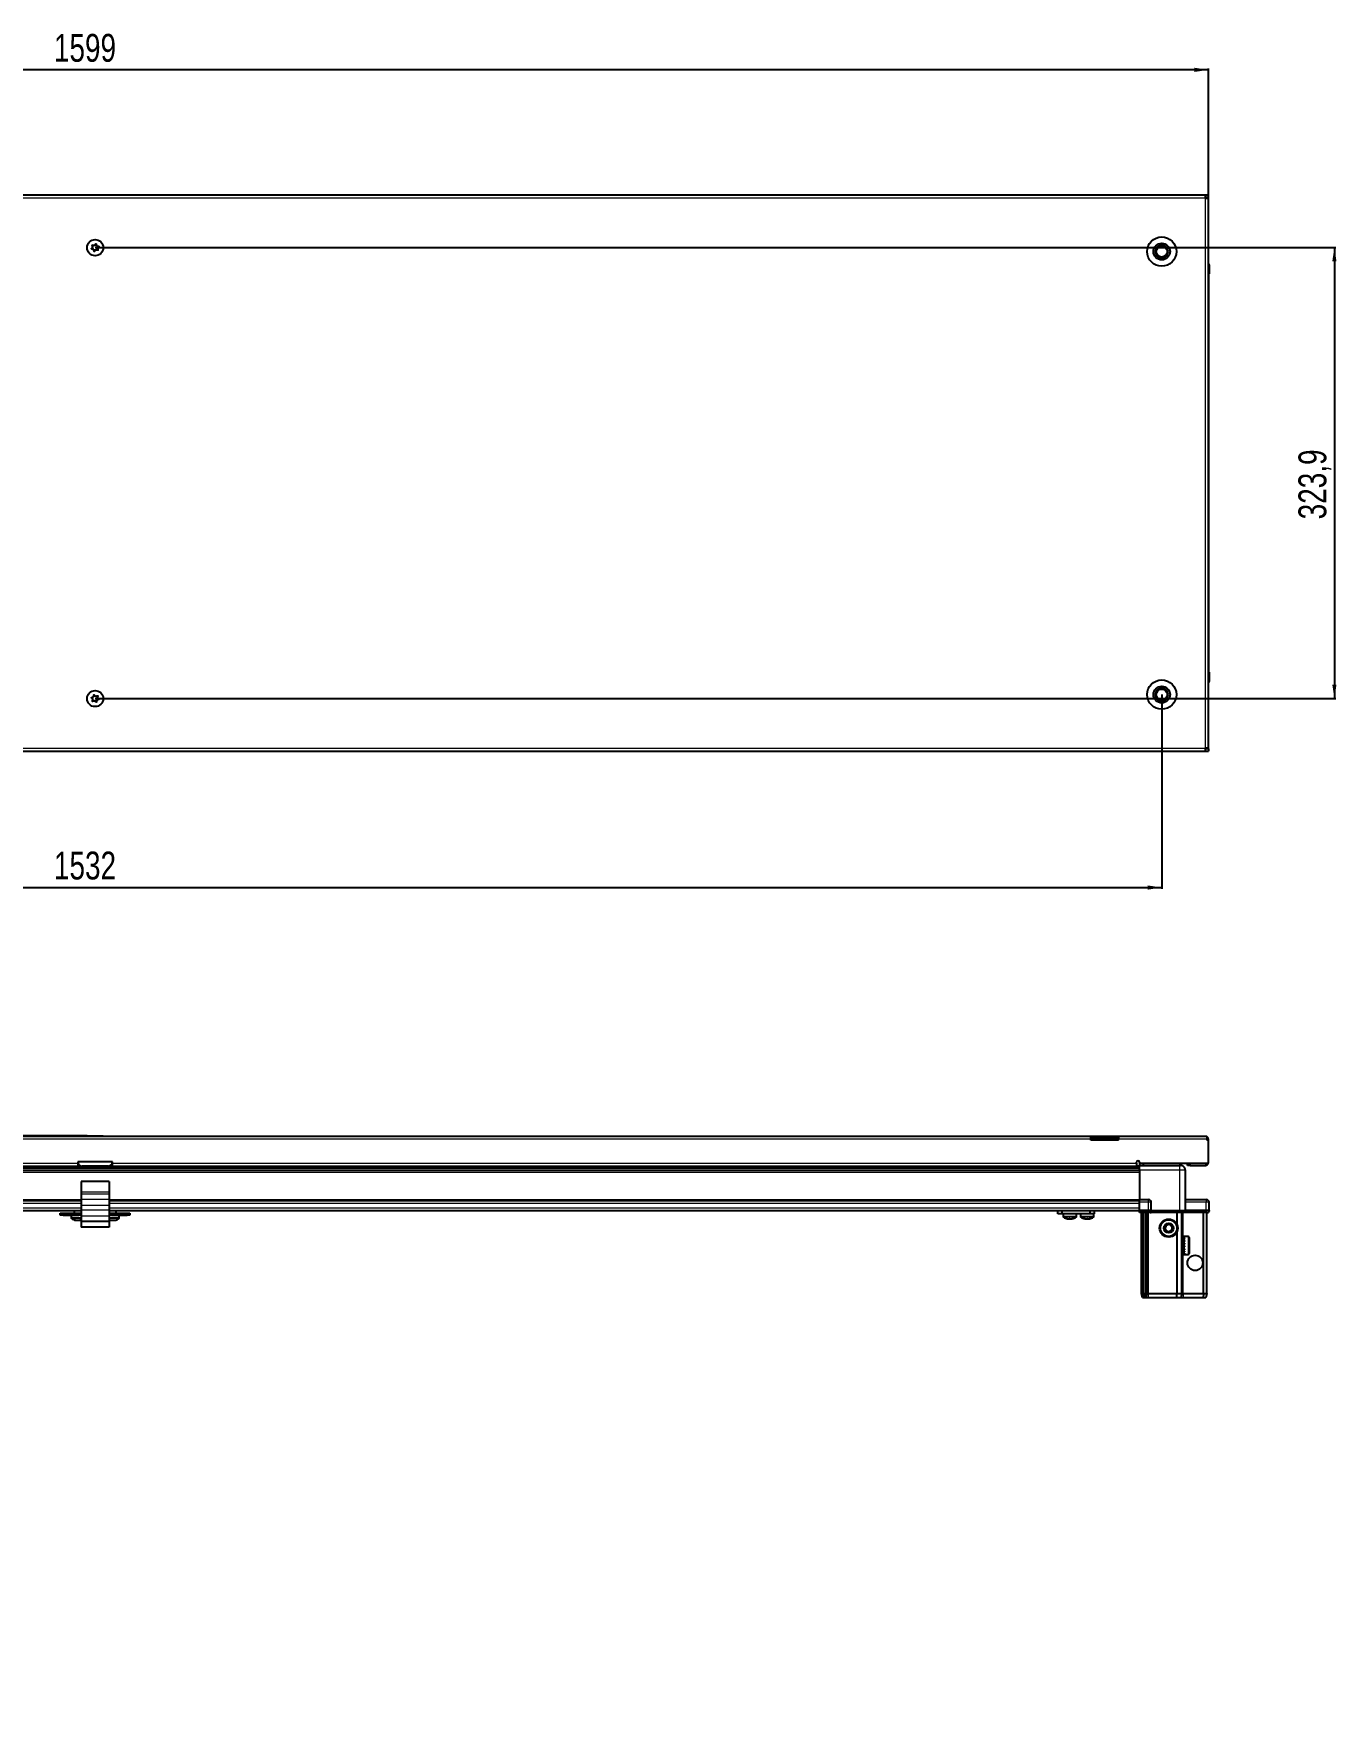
# Model space of a CAD drawing. Header units: millimetres. Extents: x 1132 to 6666, y -642 to 1838.
# Drawn here: x 2068 to 3004, y 560 to 1763 of the extents above; entities that cross this region are included whole.
import ezdxf

# ---------------------------------------------------------------- set-up
doc = ezdxf.new("R2010")
doc.units = ezdxf.units.MM
doc.layers.add('FORMAT', color=7, linetype='Continuous')
doc.styles.add('SLDTEXTSTYLE0', font='TXT', dxfattribs={"width": 0.75})
doc.dimstyles.new('SLDDIMSTYLE0', dxfattribs={"dimtxt": 20, "dimasz": 10, "dimexe": 0, "dimexo": 0.0625, "dimgap": 5, "dimtad": 2, "dimdec": 1, "dimrnd": 1e-09, "dimzin": 12, "dimdsep": 46, "dimtxsty": 'SLDTEXTSTYLE0', "dimsah": 1, "dimcen": 0.09, "dimadec": 0, "dimazin": 3, "dimtfac": 1, "dimtofl": 0, "dimtmove": 0, "dimatfit": 3, "dimfxl": 0, "dimfrac": 2, "dimtolj": 1, "dimtzin": 12, "dimarcsym": 0})

# ---------------------------------------------------------------- blocks, each defined once
blk = doc.blocks.new('_D_1')
at = {"layer": 'FORMAT'}
for p, q in [((1313, 1646.6), (1313, 1737.6)), ((2912, 1736.6), (1313, 1736.6)), ((2912, 1646.6), (2912, 1737.6))]:
    blk.add_line(p, q, dxfattribs=at)
for points in [[(1313, 1736.6), (1323, 1735.1), (1323, 1738.1)], [(2912, 1736.6), (2902, 1738.1), (2902, 1735.1)]]:
    blk.add_solid(points, dxfattribs=at)
at = {"layer": 'FORMAT', "insert": (2082.9, 1762.4), "char_height": 20, "attachment_point": 1, "style": 'SLDTEXTSTYLE0'}
blk.add_mtext('1599', dxfattribs=at)
blk = doc.blocks.new('_D_2')
at = {"layer": 'FORMAT'}
for p, q in [((1346.5, 1288.1), (1346.5, 1148.6)), ((2878.5, 1288.1), (2878.5, 1148.6)), ((1346.5, 1149.6), (2878.5, 1149.6))]:
    blk.add_line(p, q, dxfattribs=at)
for points in [[(1346.5, 1149.6), (1356.5, 1148.1), (1356.5, 1151.1)], [(2878.5, 1149.6), (2868.5, 1151.1), (2868.5, 1148.1)]]:
    blk.add_solid(points, dxfattribs=at)
at = {"layer": 'FORMAT', "insert": (2082.9, 1175.4), "char_height": 20, "attachment_point": 1, "style": 'SLDTEXTSTYLE0'}
blk.add_mtext('1532', dxfattribs=at)
blk = doc.blocks.new('_D_3')
at = {"layer": 'FORMAT'}
for p, q in [((2112.5, 1609.1), (3003.5, 1609.1)), ((3002.5, 1609.1), (3002.5, 1285.3)), ((2112.5, 1285.3), (3003.5, 1285.3))]:
    blk.add_line(p, q, dxfattribs=at)
for points in [[(3002.5, 1609.1), (3001, 1599.1), (3004, 1599.1)], [(3002.5, 1285.3), (3004, 1295.3), (3001, 1295.3)]]:
    blk.add_solid(points, dxfattribs=at)
at = {"layer": 'FORMAT', "insert": (2976.7, 1413.9), "char_height": 20, "attachment_point": 1, "rotation": 90, "style": 'SLDTEXTSTYLE0'}
blk.add_mtext('323,9', dxfattribs=at)
blk = doc.blocks.new('_D_9')
at = {"layer": 'FORMAT'}
for p, q in [((2106.7, 971.4), (1245.5, 971.4)), ((1246.5, 971.4), (1246.5, -635.6)), ((1315.1, -635.6), (1245.5, -635.6))]:
    blk.add_line(p, q, dxfattribs=at)
for points in [[(1246.5, 971.4), (1244.9, 961.4), (1248, 961.4)], [(1246.5, -635.6), (1248, -625.6), (1244.9, -625.6)]]:
    blk.add_solid(points, dxfattribs=at)
at = {"layer": 'FORMAT', "insert": (1220.7, 138.4), "char_height": 20, "attachment_point": 1, "rotation": 90, "style": 'SLDTEXTSTYLE0'}
blk.add_mtext('1607', dxfattribs=at)

msp = doc.modelspace()

# ---------------------------------------------------------------- linework, layer by layer
at = {"color": 7, "linetype": 'Continuous', "lineweight": 25}
for p, q in [((2909.89, 1646.6), (1315.09, 1646.6)), ((2909.89, 1644.5), (2909.89, 1646.6)), ((2911.99, 1646.6), (2909.89, 1646.6)), ((2909.89, 1645.1), (2911.99, 1645.1)), ((2909.89, 1644.5), (2911.99, 1644.5)), ((2911.99, 1645.1), (2911.99, 1646.6)), ((2911.99, 1644.5), (2911.99, 1645.1)), ((2911.99, 1249.7), (2911.99, 1644.5)), ((2911.99, 1597.93), (2911.99, 1597.93)), ((2911.99, 1590.1), (2912.49, 1590.1)), ((2912.34, 1304.1), (2912.34, 1590.1)), ((2912.49, 1596.6), (2912.49, 1590.1)), ((2912.49, 1590.1), (2912.49, 1596.6)), ((2912.49, 1590.1), (2912.49, 1590.1)), ((2912.49, 1590.1), (2912.49, 1590.1)), ((2911.99, 1304.1), (2912.49, 1304.1)), ((2912.49, 1304.1), (2912.49, 1304.1)), ((2912.49, 1297.6), (2912.49, 1304.1)), ((2912.49, 1304.1), (2912.49, 1297.6)), ((1315.09, 1247.6), (2909.89, 1247.6)), ((2909.89, 1247.6), (2909.89, 1249.7)), ((2911.99, 1249.7), (2909.89, 1249.7)), ((2911.99, 1249.1), (2909.89, 1249.1)), ((2909.89, 1247.6), (2911.99, 1247.6)), ((2911.99, 1249.1), (2911.99, 1249.7)), ((2911.99, 1249.1), (2911.99, 1247.6)), ((1397.49, 971.14), (2827.49, 971.14)), ((2106.7, 971.44), (2106.7, 971.14)), ((2106.7, 971.44), (2118.27, 971.44)), ((2118.27, 971.14), (2118.27, 971.44)), ((2827.49, 969.04), (2827.49, 971.14)), ((2827.49, 971.14), (2837.49, 971.14)), ((2837.49, 969.64), (2827.49, 969.64)), ((2827.49, 968.14), (2827.49, 969.04)), ((2847.49, 968.14), (2827.49, 968.14)), ((2837.49, 971.14), (2847.49, 971.14)), ((2847.49, 969.64), (2837.49, 969.64)), ((2847.49, 971.14), (2910.39, 971.14)), ((2847.49, 971.14), (2847.49, 969.04)), ((2847.49, 968.14), (2847.49, 969.04)), ((2910.99, 969.04), (2910.99, 968.14)), ((2910.99, 969.04), (2911.99, 969.04)), ((2911.99, 968.14), (2910.99, 968.14)), ((2911.99, 968.14), (2911.99, 969.04)), ((2911.99, 951.64), (2911.99, 968.14)), ((2124.99, 952.64), (2099.99, 952.64)), ((2099.99, 952.64), (2099.99, 951.74)), ((2099.99, 951.74), (2099.99, 949.64)), ((2124.99, 951.74), (2124.99, 952.64)), ((2124.99, 949.64), (2124.99, 951.74)), ((2860.49, 951.74), (2860.49, 952.49)), ((2860.49, 951.74), (2860.49, 949.64)), ((2862.49, 952.49), (2862.49, 951.64)), ((2862.49, 951.64), (2911.99, 951.64)), ((2862.49, 951.64), (2862.49, 950.14)), ((2862.49, 950.14), (2891.49, 950.14)), ((2865.24, 951.64), (2865.24, 950.14)), ((2891.74, 950.14), (2891.74, 951.64)), ((2896.99, 950.14), (2896.99, 951.64)), ((2898.99, 950.14), (2896.99, 950.14)), ((2898.99, 950.14), (2909.89, 950.14)), ((2862.49, 947.7), (1362.49, 947.7)), ((2862.49, 947.66), (1362.49, 947.66)), ((1364.49, 949.64), (2099.99, 949.64)), ((1388.61, 949.49), (2836.37, 949.49)), ((2122.49, 938.59), (2102.49, 938.59)), ((2102.49, 938.59), (2102.49, 930.86)), ((2121.99, 949.64), (2102.99, 949.64)), ((2122.49, 938.59), (2122.49, 930.86)), ((2124.99, 949.64), (2860.49, 949.64)), ((2830.99, 949.64), (2830.99, 949.49)), ((2831.1, 949.64), (2831.1, 949.49)), ((2831.28, 949.64), (2831.28, 949.49)), ((2831.79, 949.64), (2831.79, 949.49)), ((2832.18, 949.64), (2832.18, 949.49)), ((2833.04, 949.64), (2833.04, 949.49)), ((2833.6, 949.64), (2833.6, 949.49)), ((2834.72, 949.64), (2834.72, 949.49)), ((2835.4, 949.64), (2835.4, 949.49)), ((2836.37, 949.49), (2836.67, 949.49)), ((2836.67, 949.64), (2836.67, 949.49)), ((2836.67, 949.49), (2837.41, 949.49)), ((2836.67, 949.49), (2836.67, 949.49)), ((2836.93, 949.64), (2836.93, 949.49)), ((2837.41, 949.64), (2837.41, 949.49)), ((2837.41, 949.49), (2838.7, 949.49)), ((2838.61, 949.49), (2862.49, 949.49)), ((2838.7, 949.64), (2838.7, 949.49)), ((2838.79, 949.64), (2838.79, 949.49)), ((2839.42, 949.64), (2839.42, 949.49)), ((2840.62, 949.64), (2840.62, 949.49)), ((2841.24, 949.64), (2841.24, 949.49)), ((2842.22, 949.64), (2842.22, 949.49)), ((2842.7, 949.64), (2842.7, 949.49)), ((2843.37, 949.64), (2843.37, 949.49)), ((2843.64, 949.64), (2843.64, 949.49)), ((2843.94, 949.64), (2843.94, 949.49)), ((2843.99, 949.49), (2843.99, 949.64)), ((2843.99, 949.64), (2843.99, 949.49)), ((2862.49, 946.64), (2862.49, 925.64)), ((2895.49, 917.64), (2895.49, 946.64)), ((2102.49, 930.86), (2102.49, 929.42)), ((2102.49, 929.42), (2102.49, 925.65)), ((2122.49, 930.86), (2122.49, 929.42)), ((2122.49, 929.42), (2122.49, 925.65)), ((1362.49, 924.99), (2102.49, 924.99)), ((1362.49, 917.79), (2102.49, 917.79)), ((2087.49, 914.29), (2087.49, 915.79)), ((2087.49, 915.79), (2089.49, 915.79)), ((2089.49, 914.29), (2087.49, 914.29)), ((2089.49, 915.79), (2089.49, 914.29)), ((2089.49, 915.79), (2100.74, 915.79)), ((2089.49, 914.29), (2100.74, 914.29)), ((2095.24, 914.29), (2095.24, 912.39)), ((2097.49, 917.79), (2097.49, 915.79)), ((2100.74, 914.29), (2100.74, 915.79)), ((2100.74, 915.79), (2102.49, 915.79)), ((2102.49, 914.29), (2100.74, 914.29)), ((2102.49, 925.65), (2102.49, 921.33)), ((2102.49, 921.33), (2102.49, 918.1)), ((2102.49, 918.1), (2102.49, 913.77)), ((2122.49, 925.65), (2122.49, 921.33)), ((2122.49, 924.99), (2862.49, 924.99)), ((2122.49, 921.33), (2122.49, 918.1)), ((2122.49, 918.1), (2122.49, 913.77)), ((2122.49, 917.79), (2862.49, 917.79)), ((2122.49, 915.79), (2124.24, 915.79)), ((2124.24, 914.29), (2122.49, 914.29)), ((2124.24, 915.79), (2124.24, 914.29)), ((2124.24, 915.79), (2135.49, 915.79)), ((2124.24, 914.29), (2135.49, 914.29)), ((2127.49, 915.79), (2127.49, 917.79)), ((2129.74, 912.39), (2129.74, 914.29)), ((2135.49, 914.29), (2135.49, 915.79)), ((2135.49, 915.79), (2137.49, 915.79)), ((2137.49, 914.29), (2135.49, 914.29)), ((2137.49, 915.79), (2137.49, 914.29)), ((2803.84, 915.29), (2803.84, 917.79)), ((2806.84, 915.29), (2803.84, 915.29)), ((2806.84, 917.79), (2806.84, 915.29)), ((2827.04, 915.29), (2806.84, 915.29)), ((2807.69, 915.29), (2807.69, 913.39)), ((2817.19, 913.39), (2817.19, 915.29)), ((2817.24, 913.39), (2817.24, 915.29)), ((2820.19, 915.29), (2820.19, 913.39)), ((2827.04, 915.29), (2827.04, 917.79)), ((2830.04, 915.29), (2827.04, 915.29)), ((2829.69, 913.39), (2829.69, 915.29)), ((2830.04, 917.79), (2830.04, 915.29)), ((2862.49, 925.64), (2868.99, 925.64)), ((2862.49, 923.64), (2862.49, 925.64)), ((2862.49, 917.64), (2862.49, 923.64)), ((2862.49, 917.64), (2868.99, 917.64)), ((2862.49, 917.64), (2862.49, 917.31)), ((2862.49, 917.64), (2862.49, 917.64)), ((2868.99, 917.64), (2862.49, 917.64)), ((2862.49, 916.44), (2862.49, 917.31)), ((2862.49, 917.31), (2862.49, 917.31)), ((2862.49, 917.31), (2868.99, 917.31)), ((2870.31, 916.44), (2862.49, 916.44)), ((2863.99, 858.14), (2863.99, 916.44)), ((2865.49, 858.14), (2865.49, 916.44)), ((2866.99, 858.14), (2866.99, 916.44)), ((2867.99, 858.14), (2867.99, 916.44)), ((2870.99, 917.64), (2868.99, 917.64)), ((2870.31, 916.44), (2870.99, 916.44)), ((2870.99, 917.64), (2870.99, 923.64)), ((2870.99, 917.64), (2870.99, 916.44)), ((2870.99, 917.64), (2871.19, 917.64)), ((2871.19, 916.44), (2870.99, 916.44)), ((2871.19, 917.64), (2891.49, 917.64)), ((2891.49, 916.44), (2871.19, 916.44)), ((2889.49, 907.64), (2889.49, 916.44)), ((2891.49, 917.64), (2895.49, 917.64)), ((2895.49, 916.44), (2891.49, 916.44)), ((2892.99, 858.14), (2892.99, 916.44)), ((2895.49, 925.64), (2910.49, 925.64)), ((2895.49, 917.64), (2895.49, 916.44)), ((2895.49, 917.64), (2895.69, 917.64)), ((2895.69, 916.44), (2895.49, 916.44)), ((2895.69, 917.64), (2910.49, 917.64)), ((2910.49, 917.64), (2895.69, 917.64)), ((2910.49, 916.44), (2895.69, 916.44)), ((2908.49, 858.14), (2908.49, 916.44)), ((2912.49, 917.64), (2910.49, 917.64)), ((2910.49, 916.44), (2911.99, 916.44)), ((2910.99, 858.14), (2910.99, 916.44)), ((2911.99, 916.44), (2912.49, 917.31)), ((2912.49, 917.64), (2912.49, 923.64)), ((2912.49, 917.64), (2912.49, 917.31)), ((2102.49, 913.77), (2102.49, 909.79)), ((2122.49, 909.79), (2102.49, 909.79)), ((2102.49, 909.79), (2102.49, 905.79)), ((2122.49, 905.79), (2102.49, 905.79)), ((2122.49, 913.77), (2122.49, 909.79)), ((2122.49, 910.99), (2122.74, 910.91)), ((2122.49, 909.79), (2122.49, 905.79)), ((2889.49, 858.14), (2889.49, 902.64)), ((2893.02, 896.64), (2892.99, 896.64)), ((2893.5, 895.95), (2893.02, 896.64)), ((2893.02, 896.64), (2893.02, 895.6)), ((2893.02, 895.6), (2893.02, 888.64)), ((2893.99, 896.64), (2893.5, 895.95)), ((2893.5, 895.95), (2893.5, 895.09)), ((2893.5, 895.09), (2893.5, 889.33)), ((2893.99, 896.64), (2893.99, 895.6)), ((2893.99, 895.6), (2893.99, 888.64)), ((2894.49, 897.04), (2894.39, 897.04)), ((2894.39, 897.04), (2894.39, 888.24)), ((2897.39, 899.14), (2894.49, 899.14)), ((2894.49, 899.14), (2894.49, 899.13)), ((2894.99, 899.13), (2894.49, 899.13)), ((2894.49, 899.13), (2894.49, 899.05)), ((2894.49, 899.05), (2894.49, 898.71)), ((2894.99, 899.05), (2894.49, 899.05)), ((2894.99, 898.71), (2894.49, 898.71)), ((2894.49, 898.71), (2894.49, 898.4)), ((2894.49, 898.4), (2894.49, 897.69)), ((2894.99, 898.4), (2894.49, 898.4)), ((2894.99, 897.69), (2894.49, 897.69)), ((2894.49, 897.69), (2894.49, 897.19)), ((2894.49, 897.19), (2894.49, 896.18)), ((2894.99, 897.19), (2894.49, 897.19)), ((2894.99, 896.18), (2894.49, 896.18)), ((2894.49, 896.18), (2894.49, 895.53)), ((2894.49, 895.53), (2894.49, 894.32)), ((2894.99, 895.53), (2894.49, 895.53)), ((2894.99, 894.32), (2894.49, 894.32)), ((2894.49, 894.32), (2894.49, 893.78)), ((2894.99, 893.78), (2894.49, 893.78)), ((2894.49, 893.59), (2894.49, 892.29)), ((2894.99, 893.59), (2894.49, 893.59)), ((2894.99, 892.29), (2894.49, 892.29)), ((2894.99, 891.91), (2894.49, 891.91)), ((2894.49, 891.91), (2894.49, 891.56)), ((2894.99, 891.56), (2894.49, 891.56)), ((2894.49, 891.56), (2894.49, 890.31)), ((2894.99, 890.31), (2894.49, 890.31)), ((2894.49, 890.31), (2894.49, 889.63)), ((2894.99, 899.05), (2894.99, 899.13)), ((2894.99, 898.4), (2894.99, 898.71)), ((2894.99, 897.19), (2894.99, 897.69)), ((2894.99, 895.53), (2894.99, 896.18)), ((2894.99, 893.59), (2894.99, 894.32)), ((2894.99, 891.56), (2894.99, 892.29)), ((2894.99, 889.63), (2894.99, 890.31)), ((2898.19, 898.34), (2898.19, 896.86)), ((2898.19, 896.86), (2898.19, 886.94)), ((2892.99, 888.64), (2893.02, 888.64)), ((2893.02, 888.64), (2893.5, 889.33)), ((2893.5, 889.33), (2893.99, 888.64)), ((2894.39, 888.24), (2894.49, 888.24)), ((2894.49, 889.63), (2894.49, 888.55)), ((2894.99, 889.63), (2894.49, 889.63)), ((2894.99, 888.55), (2894.49, 888.55)), ((2894.49, 888.55), (2894.49, 888)), ((2894.49, 888), (2894.49, 887.19)), ((2894.99, 888), (2894.49, 888)), ((2894.99, 887.19), (2894.49, 887.19)), ((2894.49, 887.19), (2894.49, 886.82)), ((2894.49, 886.82), (2894.49, 886.36)), ((2894.99, 886.82), (2894.49, 886.82)), ((2894.99, 886.36), (2894.49, 886.36)), ((2894.49, 886.36), (2894.49, 886.21)), ((2894.49, 886.21), (2894.49, 886.14)), ((2894.99, 886.21), (2894.49, 886.21)), ((2894.49, 886.14), (2897.39, 886.14)), ((2894.99, 888), (2894.99, 888.55)), ((2894.99, 886.82), (2894.99, 887.19)), ((2894.99, 886.21), (2894.99, 886.36)), ((2863.99, 858.14), (2865.49, 858.14)), ((2864.79, 855.14), (2863.99, 858.14)), ((2865.94, 855.14), (2864.79, 855.14)), ((2865.49, 858.14), (2866.99, 858.14)), ((2865.94, 855.14), (2865.49, 858.14)), ((2866.44, 855.14), (2865.94, 855.14)), ((2866.44, 855.14), (2866.99, 858.14)), ((2867.18, 855.14), (2866.44, 855.14)), ((2866.99, 858.14), (2867.99, 858.14)), ((2867.18, 855.14), (2867.99, 858.14)), ((2868.99, 855.14), (2867.18, 855.14)), ((2867.99, 858.14), (2868.99, 858.14)), ((2868.99, 858.14), (2889.49, 858.14)), ((2889.16, 855.14), (2868.99, 855.14)), ((2889.16, 855.14), (2889.49, 858.14)), ((2892.18, 855.14), (2889.16, 855.14)), ((2889.49, 858.14), (2892.99, 858.14)), ((2892.99, 858.14), (2892.18, 855.14)), ((2893.99, 855.14), (2892.18, 855.14)), ((2892.99, 858.14), (2893.99, 858.14)), ((2893.99, 858.14), (2908.49, 858.14)), ((2908.33, 855.14), (2893.99, 855.14)), ((2908.49, 858.14), (2908.33, 855.14)), ((2910.18, 855.14), (2908.33, 855.14)), ((2908.49, 858.14), (2910.99, 858.14)), ((2910.99, 858.14), (2910.18, 855.14))]:
    msp.add_line(p, q, dxfattribs=at)
at = {"color": 8, "linetype": 'Continuous', "lineweight": 18}
for p, q in [((2909.89, 1644.5), (1315.09, 1644.5)), ((2909.89, 1249.7), (2909.89, 1644.5)), ((2911.99, 1596.6), (2912.49, 1596.6)), ((2911.99, 1297.6), (2912.49, 1297.6)), ((1315.09, 1249.7), (2909.89, 1249.7)), ((2827.49, 969.04), (1397.49, 969.04)), ((2837.49, 971.14), (2837.49, 969.64)), ((2910.99, 969.04), (2847.49, 969.04)), ((1364.49, 951.74), (2099.99, 951.74)), ((2099.99, 950.14), (2101.33, 950.14)), ((2123.65, 950.14), (2124.99, 950.14)), ((2124.99, 951.74), (2860.49, 951.74)), ((2860.49, 950.14), (2862.49, 950.14)), ((2898.99, 951.64), (2898.99, 950.14)), ((2909.89, 951.64), (2909.89, 950.14)), ((2862.49, 948.91), (1362.49, 948.91)), ((1362.49, 946.46), (2862.49, 946.46)), ((2862.49, 945.04), (1362.49, 945.04)), ((2891.49, 946.64), (2862.49, 946.64)), ((2891.49, 917.64), (2891.49, 946.64)), ((2122.49, 930.86), (2102.49, 930.86)), ((2122.49, 929.42), (2102.49, 929.42)), ((1362.49, 925.64), (2102.49, 925.64)), ((1362.49, 922.99), (2102.49, 922.99)), ((1362.49, 919.79), (2102.49, 919.79)), ((2122.49, 925.65), (2102.49, 925.65)), ((2122.49, 921.33), (2102.49, 921.33)), ((2122.49, 918.1), (2102.49, 918.1)), ((2122.49, 925.64), (2862.49, 925.64)), ((2122.49, 922.99), (2862.49, 922.99)), ((2122.49, 919.79), (2862.49, 919.79)), ((2868.99, 923.64), (2862.49, 923.64)), ((2862.49, 917.64), (2862.49, 917.31)), ((2868.99, 923.64), (2868.99, 925.64)), ((2868.99, 917.64), (2868.99, 923.64)), ((2870.99, 923.64), (2868.99, 923.64)), ((2868.99, 917.64), (2868.99, 917.31)), ((2868.99, 858.14), (2868.99, 916.44)), ((2871.19, 917.64), (2871.19, 916.44)), ((2891.49, 917.64), (2891.49, 916.44)), ((2893.99, 896.64), (2893.99, 916.44)), ((2910.49, 923.64), (2895.49, 923.64)), ((2895.69, 917.64), (2895.69, 916.44)), ((2910.49, 925.64), (2910.49, 923.64)), ((2910.49, 917.64), (2910.49, 923.64)), ((2912.49, 923.64), (2910.49, 923.64)), ((2910.49, 917.64), (2910.49, 916.44)), ((2102.49, 912.39), (2095.24, 912.39)), ((2102.49, 912.02), (2095.43, 912.02)), ((2122.49, 913.77), (2102.49, 913.77)), ((2129.74, 912.39), (2122.49, 912.39)), ((2129.54, 912.02), (2122.49, 912.02)), ((2809.9, 913.39), (2807.69, 913.39)), ((2810, 913.02), (2807.88, 913.02)), ((2817.19, 913.39), (2809.9, 913.39)), ((2816.99, 913.02), (2810, 913.02)), ((2817.04, 913.02), (2816.99, 913.02)), ((2817.24, 913.39), (2817.19, 913.39)), ((2827.69, 913.39), (2820.19, 913.39)), ((2827.58, 913.02), (2820.38, 913.02)), ((2829.49, 913.02), (2827.58, 913.02)), ((2829.69, 913.39), (2827.69, 913.39)), ((2897.39, 899.14), (2897.39, 897.45)), ((2897.39, 897.45), (2897.39, 886.14)), ((2893.99, 858.14), (2893.99, 888.64)), ((2868.99, 855.14), (2868.99, 858.14)), ((2893.99, 858.14), (2893.99, 855.14))]:
    msp.add_line(p, q, dxfattribs=at)
at = {"color": 7, "linetype": 'Continuous', "lineweight": 25}
for centre, radius in [((2112.49, 1608.95), 5.79), ((2878.49, 1606.1), 10.5), ((2878.49, 1606.1), 6), ((2112.49, 1608.95), 1.85), ((2878.49, 1606.1), 3.9), ((2112.49, 1285.25), 5.79), ((2112.49, 1285.25), 1.85), ((2878.49, 1288.1), 10.5), ((2878.49, 1288.1), 6), ((2878.49, 1288.1), 3.9), ((2883.49, 905.14), 6.5), ((2883.49, 905.14), 3.46), ((2902.49, 880.14), 5.5)]:
    msp.add_circle(centre, radius, dxfattribs=at)
at = {"color": 8, "linetype": 'Continuous', "lineweight": 18}
msp.add_circle((2883.49, 905.14), 5.7, dxfattribs=at)
at = {"color": 7, "linetype": 'Continuous', "lineweight": 25}
for centre, radius, start, end in [((2878.49, 1606.1), 4.62, 120, 180), ((2878.49, 1606.1), 4.62, 180, 240), ((2878.49, 1606.1), 4.62, 60, 120), ((2878.49, 1606.1), 4.62, 240, 300), ((2878.49, 1606.1), 4.62, 0, 60), ((2878.49, 1606.1), 4.62, 300, 0), ((2910.49, 1596.6), 2, 33.78451, 41.40962), ((2910.49, 1596.6), 2, 0, 41.39416), ((2910.49, 1596.6), 2, 0, 19.56674), ((2878.49, 1288.1), 4.62, 120, 180), ((2878.49, 1288.1), 4.62, 180, 240), ((2878.49, 1288.1), 4.62, 60, 120), ((2878.49, 1288.1), 4.62, 0, 60), ((2878.49, 1288.1), 4.62, 300, 0), ((2910.49, 1297.6), 2, 318.57492, 360), ((2910.49, 1297.6), 2, 318.59038, 0), ((2878.49, 1288.1), 4.62, 240, 300), ((2102.99, 952.64), 3, 180, 270), ((2121.99, 952.64), 3, 270, 360), ((2861.49, 952.49), 1, 0, 180), ((2909.89, 952.24), 2.1, 270, 343.39845), ((2868.99, 923.64), 2, 0, 90), ((2910.49, 923.64), 2, 0, 90), ((2095.69, 912.39), 0.45, 180, 235.28209), ((2099.99, 918.59), 8, 235.28209, 259.10263), ((2099.99, 918.59), 8, 280.79755, 288.20996), ((2124.99, 918.59), 8, 286.33055, 304.71791), ((2129.29, 912.39), 0.45, 304.71791, 0), ((2808.14, 913.39), 0.45, 180, 235.28209), ((2812.44, 919.59), 8, 235.28209, 259.05401), ((2812.44, 919.59), 8, 280.84597, 304.71791), ((2812.49, 919.59), 8, 280.92113, 304.71791), ((2816.74, 913.39), 0.45, 304.71791, 0), ((2816.79, 913.39), 0.45, 304.71791, 0), ((2820.64, 913.39), 0.45, 180, 235.28209), ((2824.94, 919.59), 8, 235.28209, 258.92302), ((2824.94, 919.59), 8, 280.93918, 304.71791), ((2829.24, 913.39), 0.45, 304.71791, 0), ((2883.49, 905.14), 2.5, 118.29497, 178.29497), ((2883.49, 905.14), 2.5, 178.29497, 238.29497), ((2883.49, 905.14), 2.5, 238.29497, 298.29497), ((2883.49, 905.14), 2.5, 58.29497, 118.29497), ((2883.49, 905.14), 2.5, 298.29497, 358.29497), ((2883.49, 905.14), 2.5, 358.29497, 58.29497), ((2893.99, 897.04), 0.4, 270, 360), ((2897.39, 898.34), 0.8, 360, 90), ((2893.99, 888.24), 0.4, 0, 90), ((2897.39, 886.94), 0.8, 270, 0)]:
    msp.add_arc(centre, radius, start, end, dxfattribs=at)
msp.add_ellipse((2868.99, 913.84), major_axis=(0, 3.46), ratio=0.5773503, start_param=5.5604511, end_param=6.2831853, dxfattribs=at)
for points, knots in [([(2110.4, 1610.82), (2110.39, 1610.81), (2110.38, 1610.79), (2110.38, 1610.73), (2110.4, 1610.59), (2110.54, 1610.22), (2110.73, 1609.72), (2110.62, 1609.09), (2110.31, 1608.69), (2110.03, 1608.41), (2109.87, 1608.23), (2109.83, 1608.14), (2109.82, 1608.1), (2109.83, 1608.07), (2109.85, 1608.04), (2109.91, 1608), (2110.17, 1607.93), (2110.64, 1607.88), (2111.31, 1607.63), (2111.62, 1606.99), (2111.73, 1606.53), (2111.83, 1606.28), (2111.88, 1606.23), (2111.91, 1606.21), (2111.94, 1606.21), (2111.97, 1606.22), (2112.01, 1606.24), (2112.08, 1606.29), (2112.23, 1606.46), (2112.47, 1606.76), (2112.84, 1607.12), (2113.44, 1607.29), (2113.97, 1607.16), (2114.35, 1607.06), (2114.5, 1607.05), (2114.55, 1607.07), (2114.58, 1607.09), (2114.6, 1607.12), (2114.6, 1607.18), (2114.58, 1607.32), (2114.44, 1607.69), (2114.25, 1608.19), (2114.35, 1608.82), (2114.67, 1609.22), (2114.95, 1609.5), (2115.1, 1609.68), (2115.15, 1609.77), (2115.15, 1609.81), (2115.15, 1609.84), (2115.13, 1609.87), (2115.07, 1609.91), (2114.81, 1609.98), (2114.34, 1610.03), (2113.67, 1610.28), (2113.35, 1610.91), (2113.24, 1611.38), (2113.14, 1611.63), (2113.1, 1611.68), (2113.07, 1611.69), (2113.04, 1611.7), (2113, 1611.69), (2112.97, 1611.67), (2112.9, 1611.62), (2112.75, 1611.45), (2112.51, 1611.15), (2112.14, 1610.79), (2111.53, 1610.62), (2111.01, 1610.75), (2110.63, 1610.85), (2110.48, 1610.86), (2110.42, 1610.84), (2110.41, 1610.83), (2110.4, 1610.82)], [0, 0, 0, 0, 0.0020087, 0.00442, 0.0093647, 0.0255282, 0.0677053, 0.0957862, 0.1246456, 0.1503415, 0.1605194, 0.1633943, 0.1656965, 0.1672448, 0.1688741, 0.1707699, 0.1786058, 0.2119941, 0.2499945, 0.2879948, 0.3213831, 0.329219, 0.3311148, 0.3327441, 0.3342924, 0.3362166, 0.3385353, 0.3413178, 0.349662, 0.3753578, 0.4042173, 0.4322982, 0.4744753, 0.4906388, 0.4966691, 0.49844, 0.5, 0.5020087, 0.50442, 0.5093647, 0.5255282, 0.5677053, 0.5957862, 0.6246456, 0.6503415, 0.6605194, 0.6633943, 0.6656965, 0.6672448, 0.6688741, 0.6707699, 0.6786058, 0.7119941, 0.7499945, 0.7879948, 0.8213831, 0.829219, 0.8311148, 0.8327441, 0.8342924, 0.8362166, 0.8385353, 0.8413178, 0.849662, 0.8753578, 0.9042173, 0.9322982, 0.9744753, 0.9906388, 0.9966691, 0.99844, 1, 1, 1, 1]), ([(2873.87, 1606.1), (2874.2, 1606.68), (2874.77, 1607.66), (2875.59, 1609.08), (2876, 1609.79), (2876.18, 1610.1)], [0, 0, 0, 0, 0.4391308, 0.7513783, 1, 1, 1, 1]), ([(2876.18, 1602.1), (2875.85, 1602.68), (2875.28, 1603.66), (2874.46, 1605.08), (2874.05, 1605.79), (2873.87, 1606.1)], [0, 0, 0, 0, 0.4391308, 0.7513783, 1, 1, 1, 1]), ([(2876.18, 1610.1), (2876.38, 1610.1), (2877.08, 1610.1), (2878.39, 1610.1), (2879.78, 1610.1), (2880.53, 1610.1), (2880.8, 1610.1)], [0, 0, 0, 0, 0.1393293, 0.4852696, 0.8163565, 1, 1, 1, 1]), ([(2880.8, 1602.1), (2880.53, 1602.1), (2879.78, 1602.1), (2878.39, 1602.1), (2877.08, 1602.1), (2876.38, 1602.1), (2876.18, 1602.1)], [0, 0, 0, 0, 0.1836435, 0.5147304, 0.8606707, 1, 1, 1, 1]), ([(2880.8, 1610.1), (2881.13, 1609.53), (2881.69, 1608.55), (2882.52, 1607.13), (2882.93, 1606.42), (2883.11, 1606.1)], [0, 0, 0, 0, 0.4391308, 0.7513783, 1, 1, 1, 1]), ([(2883.11, 1606.1), (2882.78, 1605.53), (2882.21, 1604.55), (2881.39, 1603.13), (2880.98, 1602.42), (2880.8, 1602.1)], [0, 0, 0, 0, 0.4391308, 0.7513783, 1, 1, 1, 1]), ([(2115.21, 1284.61), (2115.21, 1284.62), (2115.22, 1284.65), (2115.19, 1284.7), (2115.1, 1284.82), (2114.81, 1285.07), (2114.4, 1285.42), (2114.19, 1286.02), (2114.28, 1286.53), (2114.39, 1286.91), (2114.44, 1287.14), (2114.44, 1287.24), (2114.42, 1287.28), (2114.4, 1287.3), (2114.37, 1287.31), (2114.3, 1287.32), (2114.04, 1287.26), (2113.6, 1287.09), (2112.9, 1286.98), (2112.31, 1287.39), (2112, 1287.74), (2111.79, 1287.92), (2111.72, 1287.94), (2111.69, 1287.94), (2111.66, 1287.93), (2111.64, 1287.9), (2111.61, 1287.87), (2111.58, 1287.79), (2111.53, 1287.57), (2111.46, 1287.2), (2111.31, 1286.7), (2110.86, 1286.26), (2110.33, 1286.13), (2109.95, 1286.03), (2109.82, 1285.97), (2109.77, 1285.93), (2109.76, 1285.89), (2109.76, 1285.86), (2109.79, 1285.8), (2109.88, 1285.69), (2110.17, 1285.44), (2110.58, 1285.09), (2110.78, 1284.49), (2110.7, 1283.98), (2110.59, 1283.6), (2110.54, 1283.37), (2110.54, 1283.27), (2110.55, 1283.23), (2110.58, 1283.21), (2110.6, 1283.19), (2110.67, 1283.19), (2110.94, 1283.25), (2111.38, 1283.42), (2112.08, 1283.53), (2112.66, 1283.12), (2112.98, 1282.76), (2113.19, 1282.59), (2113.25, 1282.57), (2113.29, 1282.57), (2113.31, 1282.58), (2113.34, 1282.61), (2113.36, 1282.64), (2113.4, 1282.72), (2113.45, 1282.94), (2113.52, 1283.31), (2113.67, 1283.81), (2114.12, 1284.25), (2114.65, 1284.38), (2115.03, 1284.48), (2115.16, 1284.54), (2115.2, 1284.58), (2115.21, 1284.6), (2115.21, 1284.61)], [0, 0, 0, 0, 0.0020087, 0.00442, 0.0093647, 0.0255282, 0.0677053, 0.0957862, 0.1246456, 0.1503415, 0.1605194, 0.1633943, 0.1656965, 0.1672448, 0.1688741, 0.1707699, 0.1786058, 0.2119941, 0.2499945, 0.2879948, 0.3213831, 0.329219, 0.3311148, 0.3327441, 0.3342924, 0.3362166, 0.3385353, 0.3413178, 0.349662, 0.3753578, 0.4042173, 0.4322982, 0.4744753, 0.4906388, 0.4966691, 0.49844, 0.5, 0.5020087, 0.50442, 0.5093647, 0.5255282, 0.5677053, 0.5957862, 0.6246456, 0.6503415, 0.6605194, 0.6633943, 0.6656965, 0.6672448, 0.6688741, 0.6707699, 0.6786058, 0.7119941, 0.7499945, 0.7879948, 0.8213831, 0.829219, 0.8311148, 0.8327441, 0.8342924, 0.8362166, 0.8385353, 0.8413178, 0.849662, 0.8753578, 0.9042173, 0.9322982, 0.9744753, 0.9906388, 0.9966691, 0.99844, 1, 1, 1, 1]), ([(2873.87, 1288.1), (2874.2, 1288.68), (2874.77, 1289.66), (2875.59, 1291.08), (2876, 1291.79), (2876.18, 1292.1)], [0, 0, 0, 0, 0.4391308, 0.7513783, 1, 1, 1, 1]), ([(2876.18, 1284.1), (2875.85, 1284.68), (2875.28, 1285.66), (2874.46, 1287.08), (2874.05, 1287.79), (2873.87, 1288.1)], [0, 0, 0, 0, 0.4391308, 0.7513783, 1, 1, 1, 1]), ([(2876.18, 1292.1), (2876.38, 1292.1), (2877.08, 1292.1), (2878.39, 1292.1), (2879.78, 1292.1), (2880.53, 1292.1), (2880.8, 1292.1)], [0, 0, 0, 0, 0.1393293, 0.4852696, 0.8163565, 1, 1, 1, 1]), ([(2880.8, 1292.1), (2881.13, 1291.53), (2881.69, 1290.55), (2882.52, 1289.13), (2882.93, 1288.42), (2883.11, 1288.1)], [0, 0, 0, 0, 0.4391308, 0.7513783, 1, 1, 1, 1]), ([(2883.11, 1288.1), (2882.78, 1287.53), (2882.21, 1286.55), (2881.39, 1285.13), (2880.98, 1284.42), (2880.8, 1284.1)], [0, 0, 0, 0, 0.4391308, 0.7513783, 1, 1, 1, 1]), ([(2880.8, 1284.1), (2880.53, 1284.1), (2879.78, 1284.1), (2878.39, 1284.1), (2877.08, 1284.1), (2876.38, 1284.1), (2876.18, 1284.1)], [0, 0, 0, 0, 0.1836435, 0.5147304, 0.8606707, 1, 1, 1, 1]), ([(2910.39, 971.14), (2910.43, 971.11), (2910.52, 971.06), (2910.66, 970.67), (2910.79, 970.11), (2910.9, 969.53), (2910.97, 969.17), (2910.99, 969.04)], [0, 0, 0, 0, 0.2302553, 0.4485219, 0.6667858, 0.8850496, 1, 1, 1, 1]), ([(2911.99, 969.04), (2911.96, 969.3), (2911.91, 969.79), (2911.51, 970.42), (2911.04, 970.86), (2910.66, 970.97), (2910.52, 971.01)], [0, 0, 0, 0, 0.2867112, 0.5584942, 0.8302739, 1, 1, 1, 1]), ([(2862.49, 946.64), (2862.49, 947.03), (2862.49, 947.82), (2862.49, 948.87), (2862.49, 949.66), (2862.49, 950.08), (2862.49, 950.12), (2862.49, 950.14)], [0, 0, 0, 0, 0.2146939, 0.4293877, 0.6440816, 0.8587754, 1, 1, 1, 1]), ([(2891.49, 950.14), (2891.55, 950.14), (2891.69, 950.14), (2891.85, 950.14), (2891.97, 950.14), (2891.98, 950.14), (2891.99, 950.14)], [0, 0, 0, 0, 0.2493943, 0.5003335, 0.7501667, 1, 1, 1, 1]), ([(2895.49, 946.64), (2895.44, 947.08), (2895.37, 947.76), (2894.93, 948.57), (2894.48, 949.13), (2893.92, 949.59), (2893.11, 950.02), (2892.43, 950.09), (2891.99, 950.14)], [0, 0, 0, 0, 0.2394568, 0.3683607, 0.5, 0.6316393, 0.7605432, 1, 1, 1, 1]), ([(2098.48, 910.74), (2098.48, 910.74), (2098.49, 910.73), (2098.36, 910.77), (2098.17, 910.84), (2098.04, 910.9), (2098.03, 910.91), (2098.03, 910.91), (2098.04, 910.91), (2098.06, 910.91), (2098.11, 910.9), (2098.31, 910.86), (2098.65, 910.79), (2099.07, 910.73), (2099.4, 910.73), (2099.62, 910.78), (2099.78, 910.84), (2099.89, 910.9), (2099.96, 910.91), (2099.98, 910.91), (2100, 910.91), (2100.03, 910.91), (2100.1, 910.89), (2100.26, 910.81), (2100.44, 910.74), (2100.84, 910.73), (2101.16, 910.76), (2101.48, 910.82), (2101.72, 910.87), (2101.86, 910.9), (2101.91, 910.91), (2101.93, 910.91), (2101.94, 910.91), (2101.95, 910.91), (2101.93, 910.9), (2101.78, 910.83), (2101.59, 910.76), (2101.47, 910.73), (2101.49, 910.73), (2101.49, 910.73)], [0, 0, 0, 0, 0.0107986, 0.0543621, 0.1370986, 0.1577299, 0.1615047, 0.1653161, 0.1678592, 0.1703965, 0.1748191, 0.1884464, 0.2519024, 0.3158484, 0.35385, 0.4061453, 0.4637925, 0.4927153, 0.4963388, 0.4992154, 0.5021163, 0.5054668, 0.5118133, 0.5384791, 0.6443718, 0.679317, 0.724599, 0.772938, 0.8076141, 0.8250414, 0.8286649, 0.8323302, 0.8348863, 0.8381059, 0.84395, 0.8668038, 0.9571124, 0.9985019, 1, 1, 1, 1]), ([(2122.74, 910.91), (2122.74, 910.91), (2122.74, 910.91), (2122.75, 910.91), (2122.81, 910.89), (2123.11, 910.81), (2123.5, 910.74), (2123.76, 910.73), (2123.82, 910.76), (2123.82, 910.82), (2123.81, 910.87), (2123.81, 910.9), (2123.84, 910.91), (2123.85, 910.91), (2123.88, 910.91), (2123.9, 910.91), (2123.98, 910.9), (2124.23, 910.83), (2124.55, 910.76), (2124.98, 910.73), (2125.38, 910.75), (2125.71, 910.82), (2125.96, 910.89), (2126.07, 910.91), (2126.09, 910.91), (2126.11, 910.91), (2126.13, 910.91), (2126.15, 910.91), (2126.18, 910.88), (2126.15, 910.81), (2126.16, 910.75), (2126.28, 910.73), (2126.52, 910.75), (2126.78, 910.8), (2127, 910.85), (2127.1, 910.88), (2127.17, 910.89), (2127.21, 910.91), (2127.23, 910.91), (2127.24, 910.91), (2127.24, 910.91), (2127.24, 910.91)], [0, 0, 0, 0, 0.00194946, 0.00530077, 0.01164856, 0.03832017, 0.14423596, 0.17918874, 0.22448056, 0.27283008, 0.30751373, 0.32494482, 0.3285691, 0.33223522, 0.33479185, 0.33801215, 0.34385759, 0.3667163, 0.45704456, 0.49844311, 0.54018368, 0.61740779, 0.65563235, 0.66044883, 0.66399404, 0.66657022, 0.66915092, 0.67298293, 0.68329729, 0.72905388, 0.79751578, 0.8350667, 0.87275787, 0.93563066, 0.95900573, 0.97362649, 0.98314044, 0.99253451, 0.99618474, 0.99902659, 1, 1, 1, 1]), ([(2810.92, 911.74), (2810.91, 911.74), (2810.88, 911.75), (2810.67, 911.81), (2810.51, 911.87), (2810.45, 911.9), (2810.44, 911.91), (2810.44, 911.91), (2810.45, 911.91), (2810.47, 911.91), (2810.52, 911.9), (2810.74, 911.85), (2811.07, 911.78), (2811.45, 911.74), (2811.73, 911.73), (2811.99, 911.77), (2812.13, 911.84), (2812.26, 911.9), (2812.31, 911.91), (2812.33, 911.91), (2812.35, 911.91), (2812.38, 911.91), (2812.42, 911.9), (2812.54, 911.86), (2812.7, 911.79), (2812.95, 911.73), (2813.31, 911.73), (2813.68, 911.78), (2814.01, 911.84), (2814.24, 911.9), (2814.32, 911.91), (2814.34, 911.91), (2814.35, 911.91), (2814.35, 911.91), (2814.33, 911.89), (2814.17, 911.81), (2813.93, 911.73), (2813.94, 911.74), (2813.95, 911.74)], [0, 0, 0, 0, 0.0245191, 0.1059739, 0.1338421, 0.1478185, 0.1535531, 0.1564027, 0.1592796, 0.1617801, 0.1664773, 0.1816483, 0.2541107, 0.3009981, 0.3355791, 0.3791917, 0.4620214, 0.4826759, 0.486455, 0.4902707, 0.4928167, 0.4953568, 0.4997844, 0.513427, 0.5769545, 0.6409725, 0.679017, 0.7313711, 0.7890832, 0.8180386, 0.8216661, 0.824546, 0.8274502, 0.8308045, 0.8371581, 0.8638539, 0.9698659, 1, 1, 1, 1]), ([(2823.41, 911.74), (2823.42, 911.74), (2823.47, 911.73), (2823.42, 911.75), (2823.3, 911.8), (2823.19, 911.85), (2823.14, 911.88), (2823.11, 911.89), (2823.09, 911.91), (2823.09, 911.91), (2823.1, 911.91), (2823.1, 911.91), (2823.11, 911.91)], [0, 0, 0, 0, 0.117513, 0.3191822, 0.6555874, 0.7806573, 0.8588867, 0.9097918, 0.9600554, 0.9795862, 0.9947917, 1, 1, 1, 1]), ([(2823.11, 911.91), (2823.11, 911.91), (2823.12, 911.91), (2823.16, 911.91), (2823.32, 911.87), (2823.61, 911.81), (2823.96, 911.75), (2824.29, 911.73), (2824.62, 911.75), (2824.83, 911.81), (2824.99, 911.87), (2825.07, 911.9), (2825.11, 911.91), (2825.14, 911.91), (2825.16, 911.91), (2825.18, 911.91), (2825.22, 911.9), (2825.33, 911.85), (2825.44, 911.78), (2825.64, 911.74), (2825.89, 911.73), (2826.28, 911.77), (2826.63, 911.84), (2826.9, 911.9), (2826.96, 911.91), (2826.98, 911.91), (2826.99, 911.91), (2826.99, 911.91), (2826.98, 911.9), (2826.88, 911.86), (2826.66, 911.79), (2826.45, 911.73), (2826.44, 911.74), (2826.44, 911.74)], [0, 0, 0, 0, 0.0033506, 0.0080628, 0.021119, 0.0794763, 0.1490118, 0.1929925, 0.2373326, 0.3338878, 0.3669223, 0.3834897, 0.3902874, 0.3936653, 0.3970754, 0.4000395, 0.4056074, 0.423591, 0.5094867, 0.5650663, 0.606058, 0.6577556, 0.7559406, 0.7804241, 0.7849037, 0.7894268, 0.7924448, 0.7954558, 0.8007042, 0.816876, 0.8921804, 0.9680663, 1, 1, 1, 1]), ([(2880.95, 903.77), (2880.96, 904.29), (2880.99, 905.25), (2881.02, 906.21), (2881.03, 906.66)], [0, 0, 0, 0, 0.5346859, 1, 1, 1, 1]), ([(2883.4, 902.26), (2883.11, 902.44), (2882.41, 902.87), (2881.56, 903.39), (2881.05, 903.71), (2880.95, 903.77)], [0, 0, 0, 0, 0.3629006, 0.8668753, 1, 1, 1, 1]), ([(2881.03, 906.66), (2881.49, 906.9), (2882.34, 907.36), (2883.18, 907.81), (2883.57, 908.03)], [0, 0, 0, 0, 0.5346859, 1, 1, 1, 1]), ([(2885.94, 903.62), (2885.49, 903.38), (2884.64, 902.92), (2883.8, 902.47), (2883.4, 902.26)], [0, 0, 0, 0, 0.5346859, 1, 1, 1, 1]), ([(2883.57, 908.03), (2883.68, 907.96), (2884.19, 907.65), (2885.04, 907.12), (2885.74, 906.69), (2886.03, 906.51)], [0, 0, 0, 0, 0.1331247, 0.6370994, 1, 1, 1, 1]), ([(2886.03, 906.51), (2886.01, 905.99), (2885.99, 905.03), (2885.96, 904.07), (2885.94, 903.62)], [0, 0, 0, 0, 0.5346859, 1, 1, 1, 1])]:
    msp.add_open_spline(points, degree=3, knots=knots, dxfattribs=at)
at = {"color": 8, "linetype": 'Continuous', "lineweight": 18}
msp.add_open_spline([(2891.49, 946.64), (2891.49, 947.08), (2891.49, 947.76), (2891.49, 948.57), (2891.49, 949.13), (2891.49, 949.59), (2891.49, 950.02), (2891.49, 950.09), (2891.49, 950.14)], degree=3, knots=[0, 0, 0, 0, 0.2394568, 0.3683607, 0.5, 0.6316393, 0.7605432, 1, 1, 1, 1], dxfattribs=at)
msp.add_open_spline([(2895.49, 946.64), (2895.43, 946.64), (2895.31, 946.64), (2894.38, 946.64), (2893.06, 946.64), (2892.01, 946.64), (2891.49, 946.64)], degree=3, dxfattribs=at)

# ---------------------------------------------------------------- dimensions: what is measured, and where the dimension line sits
at = {"layer": 'FORMAT'}
dim = msp.add_linear_dim(base=(1312.99, 1736.6), p1=(2911.99, 1646.6), p2=(1312.99, 1646.6), dimstyle='SLDDIMSTYLE0', dxfattribs=at)
dim.commit()
dim.dimension.update_dxf_attribs({"geometry": '_D_1', "text_midpoint": (2112.49, 1736.6), "dimtype": 160})
for base, p1, p2, angle, picture, middle in [((3002.48881076, 1285.25434732), (2112.48845386, 1609.10434732), (2112.48845386, 1285.25434732), 90, '_D_3', (3002.48881076, 1447.17934732)), ((2878.49, 1149.6), (1346.49, 1288.1), (2878.49, 1288.1), 0, '_D_2', (2112.49, 1149.6)), ((1246.49, -635.56), (2106.7, 971.44), (1315.09, -635.56), 90, '_D_9', (1246.49, 167.94))]:
    dim = msp.add_linear_dim(base=base, p1=p1, p2=p2, angle=angle, dimstyle='SLDDIMSTYLE0', dxfattribs=at)
    dim.commit()
    dim.dimension.update_dxf_attribs({"geometry": picture, "text_midpoint": middle, "dimtype": 160})

doc.saveas('drawing.dxf')
